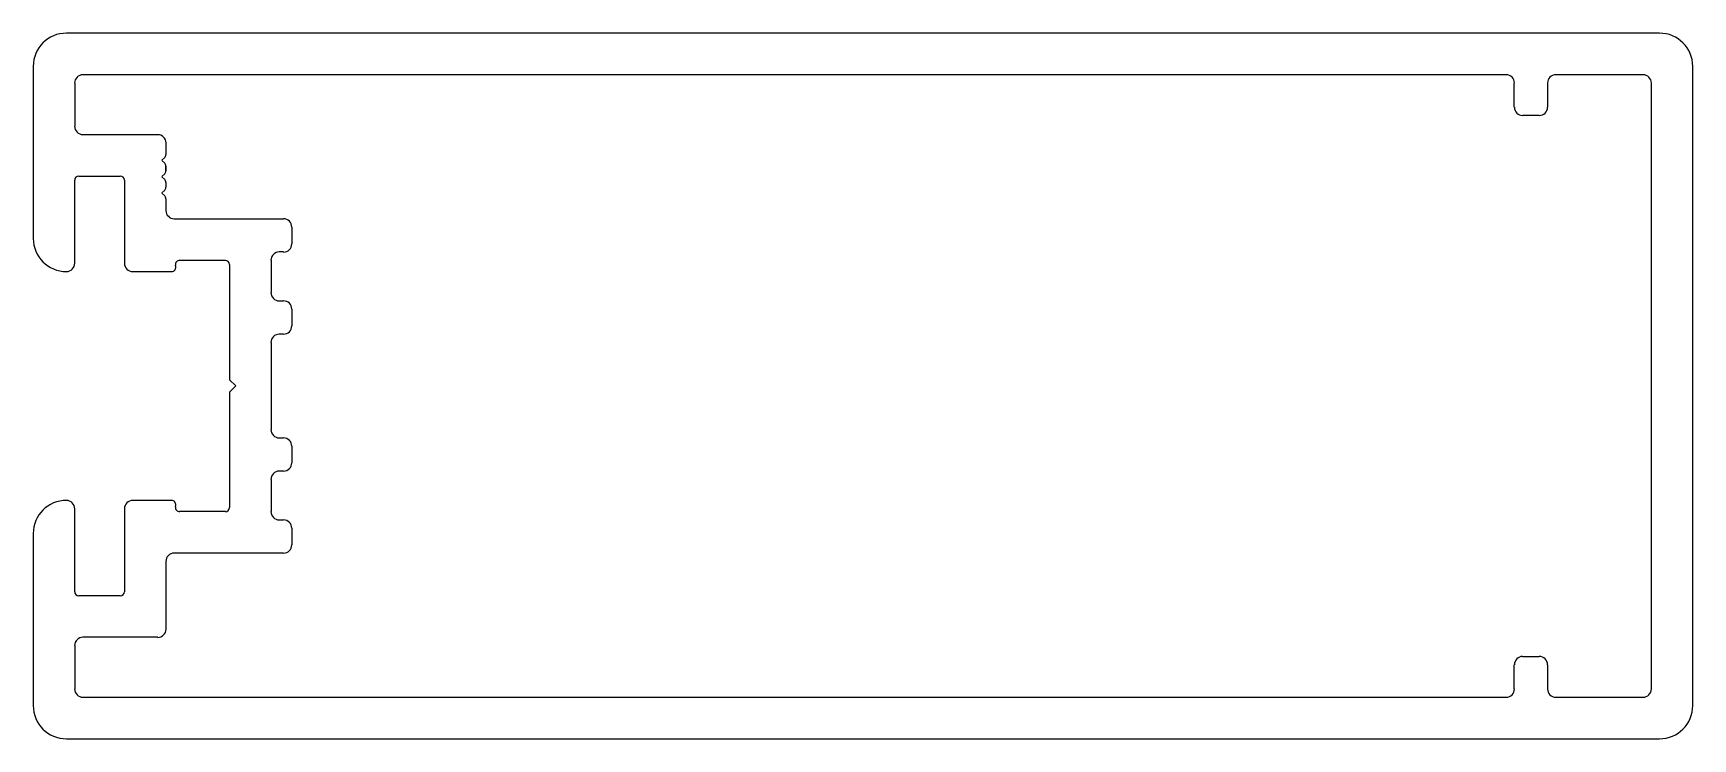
# Model space of a CAD drawing. Header units: inches. Extents: x -46 to 56, y 2 to 45.
import ezdxf

# ---------------------------------------------------------------- set-up
doc = ezdxf.new("R2010")
doc.units = ezdxf.units.IN
doc.header["$MEASUREMENT"] = 0
doc.layers.add('1', color=7, linetype='Continuous')

msp = doc.modelspace()

# ---------------------------------------------------------------- linework, layer by layer
at = {"color": 7, "linetype": 'Continuous'}
for p, q in [((53.66, 44.82), (-43.87, 44.82)), ((-45.9, 42.79), (-45.9, 39.78)), ((55.7, 3.67), (55.7, 42.79)), ((-45.9, 39.78), (-45.9, 32.26)), ((-43.36, 30.74), (-43.36, 35.82)), ((-43.11, 36.07), (-40.57, 36.07)), ((-40.32, 35.82), (-40.32, 30.74)), ((-37.18, 30.53), (-37.19, 30.62)), ((-36.94, 30.92), (-34.14, 30.92)), ((-33.88, 30.66), (-33.88, 25.61)), ((-39.81, 30.23), (-37.43, 30.23)), ((-33.88, 25.61), (-33.88, 23.61)), ((-33.88, 23.61), (-33.5, 23.23)), ((-33.5, 23.23), (-33.88, 22.85)), ((-33.88, 22.85), (-33.88, 20.85)), ((-33.88, 20.85), (-33.88, 15.79)), ((-43.36, 10.64), (-43.36, 15.72)), ((-40.32, 15.72), (-40.32, 10.64)), ((-37.43, 16.23), (-39.81, 16.23)), ((-37.19, 15.84), (-37.18, 15.93)), ((-34.14, 15.54), (-36.94, 15.54)), ((-45.9, 14.2), (-45.9, 6.68)), ((-40.57, 10.39), (-43.11, 10.39)), ((-45.9, 6.68), (-45.9, 3.67)), ((-43.87, 1.64), (53.66, 1.64))]:
    msp.add_line(p, q, dxfattribs=at)
for centre, radius, start, end in [((-43.87, 42.79), 2.03, 90, 180), ((53.66, 42.79), 2.03, 360, 90), ((-43.11, 35.82), 0.254, 90, 180), ((-40.57, 35.82), 0.254, 360, 90), ((-43.87, 32.26), 2.03, 180, 270), ((-43.87, 30.74), 0.508, 270, 360), ((-39.81, 30.74), 0.508, 180, 270), ((-37.43, 30.48), 0.254, 270, 10), ((-36.94, 30.66), 0.254, 90, 190), ((-34.14, 30.66), 0.254, 360, 90), ((-43.87, 14.2), 2.03, 90, 180), ((-43.87, 15.72), 0.508, 0, 90), ((-39.81, 15.72), 0.508, 90, 180), ((-37.43, 15.97), 0.254, 350, 90), ((-36.94, 15.79), 0.254, 170, 270), ((-34.14, 15.79), 0.254, 270, 0), ((-43.11, 10.64), 0.254, 180, 270), ((-40.57, 10.64), 0.254, 270, 0), ((-43.87, 3.67), 2.03, 180, 270), ((53.66, 3.67), 2.03, 270, 0)]:
    msp.add_arc(centre, radius, start, end, dxfattribs=at)
at = {"layer": '1', "color": 6, "linetype": 'Continuous'}
for p, q in [((-43.36, 41.77), (-43.36, 39.78)), ((44.27, 42.28), (-42.86, 42.28)), ((44.77, 40.29), (44.77, 41.77)), ((46.81, 41.77), (46.81, 40.29)), ((52.65, 42.28), (47.31, 42.28)), ((53.16, 4.69), (53.16, 41.77)), ((-43.36, 39.78), (-43.36, 39.12)), ((46.3, 39.78), (45.28, 39.78)), ((-42.86, 38.61), (-38.28, 38.61)), ((-37.78, 38.1), (-37.78, 37.39)), ((-37.85, 37.21), (-38.02, 37.04)), ((-38.02, 37.03), (-37.85, 36.86)), ((-37.78, 37.39), (-37.78, 37.39)), ((-37.78, 37.39), (-37.78, 37.39)), ((-37.78, 36.68), (-37.78, 36.39)), ((-37.78, 36.39), (-37.78, 36.68)), ((-37.78, 36.68), (-37.78, 36.39)), ((-37.78, 36.39), (-37.78, 36.68)), ((-37.78, 36.68), (-37.78, 36.39)), ((-37.85, 36.21), (-38.02, 36.04)), ((-38.02, 36.03), (-37.85, 35.86)), ((-37.78, 35.68), (-37.78, 35.39)), ((-37.85, 35.21), (-38.02, 35.04)), ((-38.02, 35.03), (-37.85, 34.86)), ((-37.78, 34.68), (-37.78, 33.97)), ((-37.78, 34.68), (-37.78, 34.68)), ((-37.27, 33.46), (-30.58, 33.46)), ((-30.07, 32.95), (-30.07, 31.93)), ((-31.34, 30.92), (-31.34, 28.94)), ((-30.58, 31.43), (-30.84, 31.43)), ((-30.84, 28.43), (-30.58, 28.43)), ((-30.07, 27.93), (-30.07, 26.91)), ((-31.34, 25.89), (-31.34, 20.56)), ((-30.58, 26.4), (-30.84, 26.4)), ((-30.84, 20.05), (-30.58, 20.05)), ((-30.07, 19.54), (-30.07, 18.53)), ((-31.34, 17.51), (-31.34, 15.54)), ((-30.58, 18.02), (-30.84, 18.02)), ((-30.84, 15.03), (-30.58, 15.03)), ((-30.07, 14.52), (-30.07, 13.51)), ((-37.78, 12.49), (-37.78, 8.35)), ((-30.58, 13), (-37.27, 13)), ((-43.36, 7.34), (-43.36, 6.68)), ((-38.28, 7.85), (-42.86, 7.85)), ((-43.36, 6.68), (-43.36, 4.69)), ((44.77, 4.69), (44.77, 6.17)), ((45.28, 6.68), (46.3, 6.68)), ((46.81, 6.17), (46.81, 4.69)), ((-42.86, 4.18), (44.27, 4.18)), ((47.31, 4.18), (52.65, 4.18))]:
    msp.add_line(p, q, dxfattribs=at)
for centre, radius, start, end in [((-42.86, 41.77), 0.508, 90, 180), ((44.27, 41.77), 0.508, 360, 90), ((47.31, 41.77), 0.508, 90, 180), ((52.65, 41.77), 0.508, 0, 90), ((45.28, 40.29), 0.508, 180, 270), ((46.3, 40.29), 0.508, 270, 360), ((-42.86, 39.12), 0.508, 180, 270), ((-38.28, 38.1), 0.508, 0, 90), ((-38.01, 37.03), 0.008, 135, 225), ((-38.03, 37.39), 0.25, 315, 360), ((-38.03, 36.68), 0.25, 0, 45), ((-38.01, 36.03), 0.008, 135, 225), ((-38.03, 36.39), 0.25, 315, 360), ((-38.03, 35.68), 0.25, 360, 45), ((-38.01, 35.03), 0.008, 135, 225), ((-38.03, 35.39), 0.25, 315, 360), ((-38.03, 34.68), 0.25, 0, 45), ((-37.27, 33.97), 0.508, 180, 270), ((-30.58, 32.95), 0.508, 360, 90), ((-30.58, 31.93), 0.508, 270, 360), ((-30.84, 30.92), 0.508, 90, 180), ((-30.84, 28.94), 0.508, 180, 270), ((-30.58, 27.93), 0.508, 360, 90), ((-30.58, 26.91), 0.508, 270, 360), ((-30.84, 25.89), 0.508, 90, 180), ((-30.84, 20.56), 0.508, 180, 270), ((-30.58, 19.54), 0.508, 0, 90), ((-30.58, 18.53), 0.508, 270, 360), ((-30.84, 17.51), 0.508, 90, 180), ((-30.84, 15.54), 0.508, 180, 270), ((-30.58, 14.52), 0.508, 360, 90), ((-30.58, 13.51), 0.508, 270, 360), ((-37.27, 12.49), 0.508, 90, 180), ((-38.28, 8.35), 0.508, 270, 360), ((-42.86, 7.34), 0.508, 90, 180), ((45.28, 6.17), 0.508, 90, 180), ((46.3, 6.17), 0.508, 360, 90), ((-42.86, 4.69), 0.508, 180, 270), ((44.27, 4.69), 0.508, 270, 360), ((47.31, 4.69), 0.508, 180, 270), ((52.65, 4.69), 0.508, 270, 360)]:
    msp.add_arc(centre, radius, start, end, dxfattribs=at)

doc.saveas('drawing.dxf')
